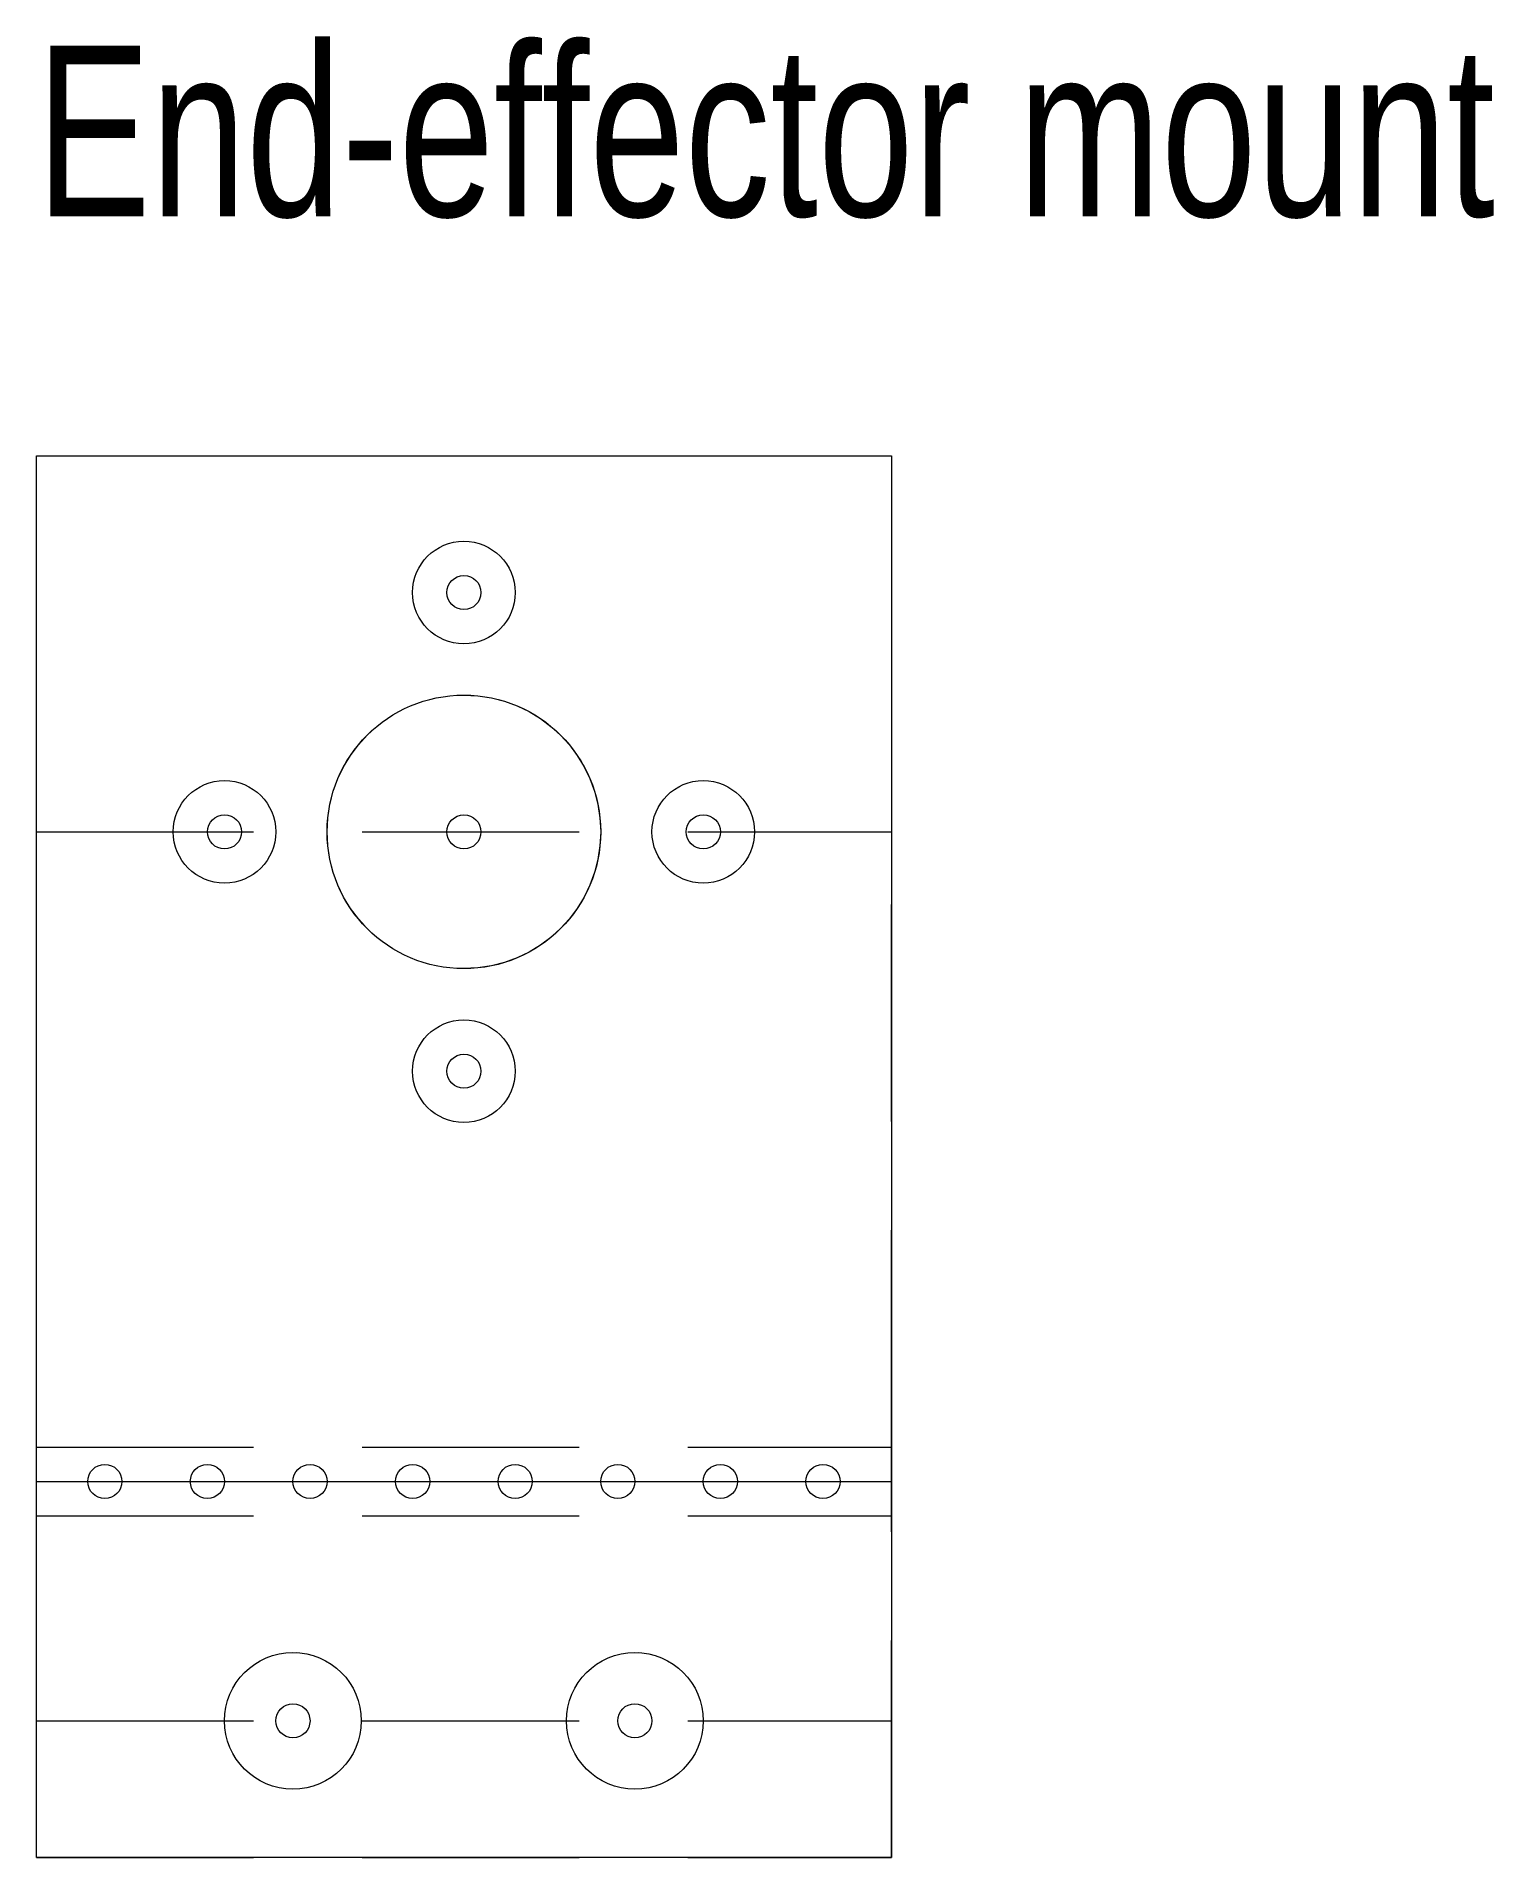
# Model space of a CAD drawing. Header units: millimetres. Extents: x 0 to 42.6, y 0 to 53.3.
import ezdxf

# ---------------------------------------------------------------- set-up
doc = ezdxf.new("R2010")
doc.units = ezdxf.units.MM
doc.linetypes.add('DASHED2', pattern=[9.525, 6.35, -3.175])
for name, color, linetype, lineweight in [('Drill', 5, 'CONTINUOUS', 13), ('Fold line', 4, 'CONTINUOUS', 13), ('Guidelines', 3, 'DASHED2', 5), ('Measurements', 2, 'CONTINUOUS', 5), ('Outline', 7, 'CONTINUOUS', 13), ('Punch', 6, 'CONTINUOUS', 13)]:
    doc.layers.add(name, color=color, linetype=linetype, lineweight=lineweight)
doc.styles.get("Standard").update_dxf_attribs({"font": 'txt', "width": 0.75})

msp = doc.modelspace()

# ---------------------------------------------------------------- linework, layer by layer
at = {"layer": 'Drill'}
for centre, radius in [((12.5, 37), 1.5), ((12.5, 30), 4), ((5.5, 30), 1.5), ((19.5, 30), 1.5), ((12.5, 23), 1.5), ((7.5, 4), 2), ((17.5, 4), 2)]:
    msp.add_circle(centre, radius, dxfattribs=at)
at = {"layer": 'Fold line'}
msp.add_line((0, 11), (25, 11), dxfattribs=at)
at = {"layer": 'Guidelines'}
for p, q in [((0, 12), (0, 30)), ((0, 30), (25, 30)), ((25, 12), (25, 30)), ((0, 12), (25, 12)), ((0, 10), (0, 12)), ((25, 10), (25, 12)), ((0, 0), (0, 10)), ((0, 10), (25, 10)), ((25, 0), (25, 10)), ((0, 4), (25, 4)), ((0, 0), (25, 0))]:
    msp.add_line(p, q, dxfattribs=at)
for centre, radius in [((12.5, 37), 1.5), ((12.5, 30), 4), ((5.5, 30), 1.5), ((19.5, 30), 1.5), ((12.5, 23), 1.5), ((7.5, 4), 2), ((17.5, 4), 2)]:
    msp.add_circle(centre, radius, dxfattribs=at)
at = {"layer": 'Outline'}
for p, q in [((0, 0), (0, 41)), ((0, 41), (25, 41)), ((25, 41), (25, 0)), ((25, 0), (0, 0))]:
    msp.add_line(p, q, dxfattribs=at)
at = {"layer": 'Punch'}
for centre in [(12.5, 37), (5.5, 30), (12.5, 30), (19.5, 30), (12.5, 23), (2, 11), (5, 11), (8, 11), (11, 11), (14, 11), (17, 11), (20, 11), (23, 11), (7.5, 4), (17.5, 4)]:
    msp.add_circle(centre, 0.5, dxfattribs=at)

# ---------------------------------------------------------------- texts
at = {"layer": 'Measurements', "insert": (0, 53), "char_height": 5, "width": 100, "attachment_point": 1}
msp.add_mtext('End-effector mount', dxfattribs=at)

doc.saveas('drawing.dxf')
